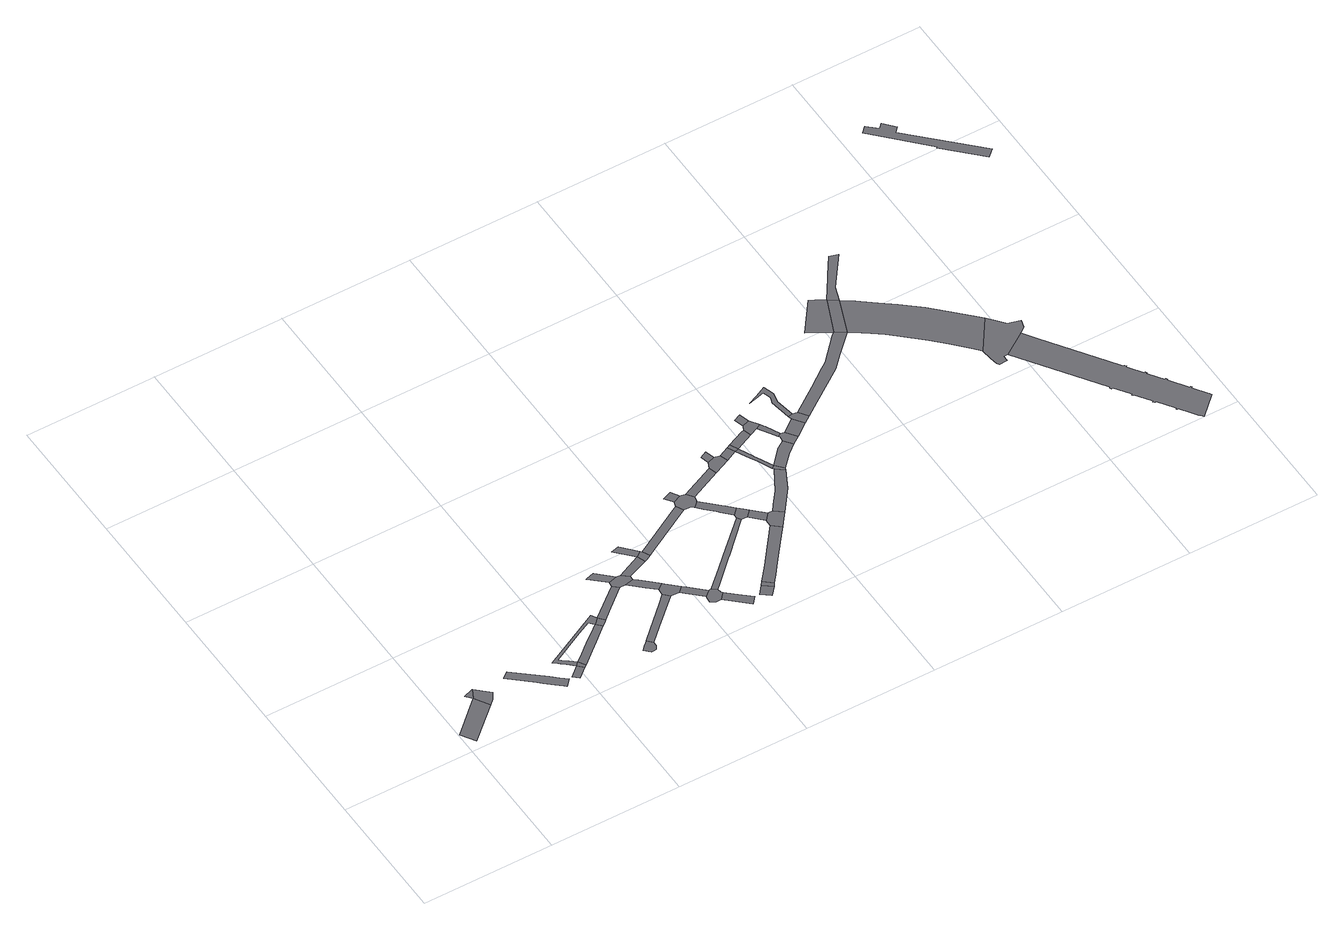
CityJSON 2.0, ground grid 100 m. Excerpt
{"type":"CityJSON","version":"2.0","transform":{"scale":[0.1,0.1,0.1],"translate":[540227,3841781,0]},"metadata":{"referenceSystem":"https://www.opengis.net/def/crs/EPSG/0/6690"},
"CityObjects":{
"road1":{"type":"Road","attributes":{"RoadStructureAttribute.sectionType":"1"},"geometry":[{"type":"MultiSurface","lod":"1","boundaries":[[[0,1,2,3,4]]]}]},
"road2":{"type":"Road","attributes":{"RoadStructureAttribute.sectionType":"1"},"geometry":[{"type":"MultiSurface","lod":"1","boundaries":[[[5,6,0]]]}]},
"road3":{"type":"Road","attributes":{"RoadStructureAttribute.sectionType":"1"},"geometry":[{"type":"MultiSurface","lod":"1","boundaries":[[[5,0,4,7,8]]]}]},
"road4":{"type":"Road","attributes":{"RoadStructureAttribute.sectionType":"1"},"geometry":[{"type":"MultiSurface","lod":"1","boundaries":[[[9,10,11,12,13,14,15,16,17,18,19,20]]]}]},
"road5":{"type":"Road","attributes":{"RoadStructureAttribute.sectionType":"1"},"geometry":[{"type":"MultiSurface","lod":"1","boundaries":[[[21,22,23,24]]]}]},
"road6":{"type":"Road","geometry":[{"type":"MultiSurface","lod":"1","boundaries":[[[25,21,24,26]]]}]},
"road7":{"type":"Road","attributes":{"RoadStructureAttribute.sectionType":"1"},"geometry":[{"type":"MultiSurface","lod":"1","boundaries":[[[27,28,29,30,31,32,21,25,33,34,35,36,37,38,39,40]]]}]},
"road8":{"type":"Road","attributes":{"RoadStructureAttribute.sectionType":"1"},"geometry":[{"type":"MultiSurface","lod":"1","boundaries":[[[39,41,42,43,44,45,25,26,46,47,48,49]]]}]},
"road9":{"type":"Road","geometry":[{"type":"MultiSurface","lod":"1","boundaries":[[[40,39,49,50,51]]]}]},
"road10":{"type":"Road","geometry":[{"type":"MultiSurface","lod":"1","boundaries":[[[52,53,54,55,56,57,58,59,60]]]}]},
"road11":{"type":"Road","attributes":{"RoadStructureAttribute.sectionType":"1"},"geometry":[{"type":"MultiSurface","lod":"1","boundaries":[[[61,40,51,62,63]]]}]},
"road12":{"type":"Road","attributes":{"RoadStructureAttribute.sectionType":"1"},"geometry":[{"type":"MultiSurface","lod":"1","boundaries":[[[64,65,66,52,60,67,68]]]}]},
"road13":{"type":"Road","attributes":{"RoadStructureAttribute.sectionType":"1"},"geometry":[{"type":"MultiSurface","lod":"1","boundaries":[[[69,70,71,72,73,74]]]}]},
"road14":{"type":"Road","geometry":[{"type":"MultiSurface","lod":"1","boundaries":[[[74,73,61,63,75,76,77,78]]]}]},
"road15":{"type":"Road","attributes":{"RoadStructureAttribute.sectionType":"1"},"geometry":[{"type":"MultiSurface","lod":"1","boundaries":[[[79,80,76,75,81,82,83,84]]]}]},
"road16":{"type":"Road","attributes":{"RoadStructureAttribute.sectionType":"1"},"geometry":[{"type":"MultiSurface","lod":"1","boundaries":[[[85,78,77,86]]]}]},
"road17":{"type":"Road","geometry":[{"type":"MultiSurface","lod":"1","boundaries":[[[87,84,83,88,64,68,89,90]]]}]},
"road18":{"type":"Road","attributes":{"RoadStructureAttribute.sectionType":"1"},"geometry":[{"type":"MultiSurface","lod":"1","boundaries":[[[91,92,85,93]]]}]},
"road19":{"type":"Road","attributes":{"RoadStructureAttribute.sectionType":"1"},"geometry":[{"type":"MultiSurface","lod":"1","boundaries":[[[94,90,89,95,96,97]]]}]},
"road20":{"type":"Road","geometry":[{"type":"MultiSurface","lod":"1","boundaries":[[[93,85,86,98,99,100]]]}]},
"road21":{"type":"Road","geometry":[{"type":"MultiSurface","lod":"1","boundaries":[[[101,97,96,102,103,104,105,106,107,108]]]}]},
"road22":{"type":"Road","attributes":{"RoadStructureAttribute.sectionType":"1"},"geometry":[{"type":"MultiSurface","lod":"1","boundaries":[[[109,106,105,110,111,112]]]}]},
"road23":{"type":"Road","attributes":{"RoadStructureAttribute.sectionType":"1"},"geometry":[{"type":"MultiSurface","lod":"1","boundaries":[[[113,100,99,114,115]]]}]},
"road24":{"type":"Road","attributes":{"RoadStructureAttribute.sectionType":"1"},"geometry":[{"type":"MultiSurface","lod":"1","boundaries":[[[116,117,118,119]]]}]},
"road25":{"type":"Road","geometry":[{"type":"MultiSurface","lod":"1","boundaries":[[[120,116,119,121]]]}]},
"road26":{"type":"Road","attributes":{"RoadStructureAttribute.sectionType":"1"},"geometry":[{"type":"MultiSurface","lod":"1","boundaries":[[[122,123,124,101,108,125,126,127,128]]]}]},
"road27":{"type":"Road","attributes":{"RoadStructureAttribute.sectionType":"1"},"geometry":[{"type":"MultiSurface","lod":"1","boundaries":[[[129,130,131,132]]]}]},
"road28":{"type":"Road","geometry":[{"type":"MultiSurface","lod":"1","boundaries":[[[132,131,113,115,133,134,135,136,137]]]}]},
"road29":{"type":"Road","attributes":{"RoadStructureAttribute.sectionType":"1"},"geometry":[{"type":"MultiSurface","lod":"1","boundaries":[[[138,139,140,141,142,120,121,143,144,145,146,147]]]}]},
"road30":{"type":"Road","attributes":{"RoadStructureAttribute.sectionType":"1"},"geometry":[{"type":"MultiSurface","lod":"1","boundaries":[[[148,149,150,135,134,151,152,153,154,155]]]}]},
"road31":{"type":"Road","geometry":[{"type":"MultiSurface","lod":"1","boundaries":[[[156,155,154,122,128,157,158,159]]]}]},
"road32":{"type":"Road","attributes":{"RoadStructureAttribute.sectionType":"1"},"geometry":[{"type":"MultiSurface","lod":"1","boundaries":[[[160,137,136,161]]]}]},
"road33":{"type":"Road","attributes":{"RoadStructureAttribute.sectionType":"1"},"geometry":[{"type":"MultiSurface","lod":"1","boundaries":[[[159,158,162,163]]]}]},
"road34":{"type":"Road","geometry":[{"type":"MultiSurface","lod":"1","boundaries":[[[163,162,138,147,164,165,166]]]}]},
"road35":{"type":"Road","attributes":{"RoadStructureAttribute.sectionType":"1"},"geometry":[{"type":"MultiSurface","lod":"1","boundaries":[[[167,168,169,170]]]}]},
"road36":{"type":"Road","geometry":[{"type":"MultiSurface","lod":"1","boundaries":[[[170,169,160,161,171,172]]]}]},
"road37":{"type":"Road","attributes":{"RoadStructureAttribute.sectionType":"1"},"geometry":[{"type":"MultiSurface","lod":"1","boundaries":[[[173,174,175,176,166,165,177,178,179]]]}]},
"road38":{"type":"Road","attributes":{"RoadStructureAttribute.sectionType":"1"},"geometry":[{"type":"MultiSurface","lod":"1","boundaries":[[[180,172,171,181]]]}]},
"road39":{"type":"Road","geometry":[{"type":"MultiSurface","lod":"1","boundaries":[[[182,180,181,183]]]}]},
"road40":{"type":"Road","attributes":{"RoadStructureAttribute.sectionType":"1"},"geometry":[{"type":"MultiSurface","lod":"1","boundaries":[[[184,185,186,183,181,187,188,189,190,191,192]]]}]},
"road41":{"type":"Road","geometry":[{"type":"MultiSurface","lod":"1","boundaries":[[[192,191,173,179,193]]]}]},
"road42":{"type":"Road","attributes":{"RoadStructureAttribute.sectionType":"1"},"geometry":[{"type":"MultiSurface","lod":"1","boundaries":[[[194,195,182,183,196]]]}]},
"road43":{"type":"Road","attributes":{"RoadStructureAttribute.sectionType":"1"},"geometry":[{"type":"MultiSurface","lod":"1","boundaries":[[[197,198,199,192,193,200,201,202,203]]]}]},
"road44":{"type":"Road","geometry":[{"type":"MultiSurface","lod":"1","boundaries":[[[204,205,194,196,206,207]]]}]},
"road45":{"type":"Road","attributes":{"RoadStructureAttribute.sectionType":"1"},"geometry":[{"type":"MultiSurface","lod":"1","boundaries":[[[208,209,205,204]]]}]},
"road46":{"type":"Road","attributes":{"RoadStructureAttribute.sectionType":"1"},"geometry":[{"type":"MultiSurface","lod":"1","boundaries":[[[210,211,207,206,212,213,214,215]]]}]},
"road47":{"type":"Road","geometry":[{"type":"MultiSurface","lod":"1","boundaries":[[[215,214,216,197,203,217,218]]]}]},
"road48":{"type":"Road","attributes":{"RoadStructureAttribute.sectionType":"1"},"geometry":[{"type":"MultiSurface","lod":"1","boundaries":[[[219,218,217,220,221]]]}]},
"road49":{"type":"Road","attributes":{"RoadStructureAttribute.sectionType":"1"},"geometry":[{"type":"MultiSurface","lod":"1","boundaries":[[[222,223,224,225,226,227,228,229,230,231,232,233,234]]]}]},
"road50":{"type":"Road","geometry":[{"type":"MultiSurface","lod":"1","boundaries":[[[234,233,219,221,235,236]]]}]},
"road51":{"type":"Road","attributes":{"RoadStructureAttribute.sectionType":"1"},"geometry":[{"type":"MultiSurface","lod":"1","boundaries":[[[237,238,239,240,241,236,235,242,243,244,245]]]}]},
"road52":{"type":"Road","attributes":{"function":"2","RoadStructureAttribute.sectionType":"1"},"geometry":[{"type":"MultiSurface","lod":"1","boundaries":[[[246,247,248,237,249]]]}]},
"road53":{"type":"Road","geometry":[{"type":"MultiSurface","lod":"1","boundaries":[[[249,237,245,250]]]}]},
"road54":{"type":"Road","attributes":{"RoadStructureAttribute.sectionType":"1"},"geometry":[{"type":"MultiSurface","lod":"1","boundaries":[[[251,252,253,254,255,249,250]]]}]},
"road55":{"type":"Road","attributes":{"function":"2","RoadStructureAttribute.sectionType":"1"},"geometry":[{"type":"MultiSurface","lod":"1","boundaries":[[[256,257,258,259,260,261,250,245,262,263,264,265,266,267,268,269,270]]]}]},
"road56":{"type":"Road","geometry":[{"type":"MultiSurface","lod":"1","boundaries":[[[271,272,273,270,269,274,275,276,277,278,279,280,281,282,283]]]}]},
"road57":{"type":"Road","attributes":{"function":"2","RoadStructureAttribute.sectionType":"7"},"geometry":[{"type":"MultiSurface","lod":"1","boundaries":[[[284,285,286,287,288,289,290,291,292,293,294,295,296,297,298,299,300,301,302,303,304,305,306,307,280,279,308,309,310,311,312,313,314,315,316,317,318,319,320,321,322,323,324,325,326,327,328,329,330]]]}]},
"road58":{"type":"Road","geometry":[{"type":"MultiSurface","lod":"1","boundaries":[[[331,332,333,334,335,336,337,338,339,340]]]}]}
},
"vertices":[
[258,405,0],[9,171,0],[77,65,0],[103,90,0],[327,294,0],
[298,479,0],[220,449,0],
[364,328,0],[399,380,0],
[844,262,0],[794,306,0],[770,327,0],[648,433,0],[577,490,0],[530,452,0],[699,302,0],[727,277,0],[788,223,0],[833,183,0],[849,168,0],[895,218,0],
[1002,292,0],[922,224,0],[963,187,0],[1037,250,0],
[1026,317,0],[1058,267,0],
[1323,630,0],[1199,566,0],[878,401,0],[907,375,0],[921,363,0],[951,337,0],[978,356,0],[951,377,0],[939,387,0],[921,401,0],[1171,531,0],[1271,582,0],[1304,547,0],[1346,588,0],
[1269,518,0],[1227,483,0],[1161,429,0],[1130,403,0],[1084,365,0],[1158,352,0],[1226,409,0],[1320,488,0],[1340,505,0],
[1364,525,0],[1384,543,0],
[1513,238,0],[1500,224,0],[1475,201,0],[1451,177,0],[1491,137,0],[1506,137,0],[1526,137,0],[1548,167,0],[1547,202,0],
[1577,778,0],[1447,597,0],[1617,743,0],
[1826,540,0],[1762,477,0],[1591,312,0],[1652,299,0],[1867,498,0],
[1538,945,0],[1478,927,0],[1468,924,0],[1472,920,0],[1584,818,0],[1651,836,0],
[1662,743,0],[1732,759,0],[1731,792,0],[1681,831,0],
[1829,669,0],[1758,735,0],[1700,709,0],[1766,649,0],[1831,590,0],[1876,626,0],
[1865,915,0],[1889,855,0],
[1887,615,0],[1830,584,0],[1932,494,0],[1971,536,0],
[1804,1060,0],[1744,1044,0],[1903,949,0],
[1996,513,0],[1962,466,0],[2066,370,0],[2108,408,0],
[1903,861,0],[1944,883,0],[1915,936,0],
[2130,411,0],[2064,360,0],[2059,317,0],[2094,293,0],[2136,296,0],[2178,342,0],[2168,351,0],[2163,381,0],
[2251,276,0],[2207,228,0],[2293,147,0],[2337,198,0],
[2323,1170,0],[1988,907,0],[2351,1113,0],
[2427,262,0],[2375,198,0],[2442,143,0],[2495,207,0],
[2449,288,0],[2514,235,0],
[2613,865,0],[2357,625,0],[2269,542,0],[2190,408,0],[2381,593,0],[2386,598,0],[2631,841,0],
[2359,1298,0],[2294,1270,0],[2337,1210,0],[2397,1238,0],
[2408,1111,0],[2424,1094,0],[2465,1134,0],[2475,1176,0],[2437,1226,0],
[2765,689,0],[2667,563,0],[2566,432,0],[2562,427,0],[2525,382,0],[2560,293,0],[2626,377,0],[2665,426,0],[2798,595,0],[2831,637,0],
[2604,998,0],[2585,1017,0],[2526,1075,0],[2468,1049,0],[2531,985,0],[2547,968,0],[2613,900,0],[2657,946,0],
[2691,912,0],[2651,840,0],[2678,839,0],[2722,883,0],
[2696,1344,0],[2714,1285,0],
[2769,744,0],[2811,795,0],
[2875,693,0],[2914,745,0],[2851,793,0],
[2754,1484,0],[2702,1459,0],[2720,1394,0],[2773,1414,0],
[2837,1341,0],[2818,1402,0],
[3058,1110,0],[3005,1016,0],[2960,936,0],[2881,836,0],[3042,912,0],[3080,987,0],[3119,1065,0],
[2896,1438,0],[2923,1381,0],
[2923,1451,0],[2950,1391,0],
[3014,1263,0],[3009,1273,0],[3003,1286,0],[2977,1274,0],[2985,1259,0],[2992,1247,0],[3007,1217,0],[3051,1123,0],[3075,1140,0],
[3126,1078,0],
[3071,1515,0],[3052,1510,0],[3090,1456,0],
[3241,1296,0],[3175,1251,0],[3172,1248,0],[3217,1174,0],[3232,1187,0],[3257,1209,0],[3289,1233,0],
[3146,1568,0],[3089,1552,0],[3154,1486,0],[3190,1503,0],
[3123,1650,0],[3068,1625,0],
[3212,1469,0],[3209,1474,0],[3169,1462,0],[3185,1435,0],[3238,1349,0],[3263,1364,0],
[3246,1337,0],[3350,1278,0],[3293,1354,0],
[3397,1433,0],[3386,1305,0],[3454,1355,0],
[3400,1620,0],[3417,1691,0],[3408,1720,0],[3391,1773,0],[3304,1732,0],[3235,1699,0],[3296,1715,0],[3362,1733,0],[3378,1682,0],[3382,1670,0],[3365,1628,0],[3391,1468,0],[3424,1473,0],
[3511,1396,0],[3462,1464,0],
[4049,1954,0],[4025,1929,0],[3859,1753,0],[3809,1715,0],[3663,1608,0],[3617,1473,0],[3885,1665,0],[3976,1759,0],[4127,1905,0],
[4101,2267,0],[4061,2289,0],[3883,2048,0],[4164,2225,0],
[4235,2179,0],
[4273,2294,0],[4451,2536,0],[4386,2555,0],[4290,2412,0],[4275,2389,0],
[4796,1712,0],[4685,1821,0],[4547,1942,0],[4439,2026,0],[4348,2099,0],[4323,2119,0],[4204,1850,0],[4220,1839,0],[4334,1755,0],[4409,1686,0],[4551,1552,0],[4647,1455,0],[4763,1329,0],[4803,1285,0],[4971,1531,0],
[5119,1400,0],[5074,1410,0],[5036,1455,0],[4813,1200,0],[4820,1140,0],[4835,1122,0],[4897,1126,0],[4894,1168,0],[4927,1168,0],[5103,1289,0],[5123,1305,0],[5148,1325,0],[5167,1384,0],
[5883,142,0],[5888,146,0],[5878,160,0],[5870,173,0],[5807,266,0],[5813,271,0],[5807,279,0],[5801,275,0],[5706,412,0],[5712,417,0],[5703,430,0],[5696,425,0],[5619,536,0],[5626,540,0],[5619,550,0],[5612,546,0],[5536,657,0],[5544,664,0],[5533,678,0],[5526,673,0],[5518,683,0],[5516,686,0],[5511,693,0],[5171,1191,0],[5345,561,0],[5347,559,0],[5340,553,0],[5350,538,0],[5358,543,0],[5440,427,0],[5433,421,0],[5438,413,0],[5446,417,0],[5467,387,0],[5526,301,0],[5519,296,0],[5529,281,0],[5538,286,0],[5622,165,0],[5617,161,0],[5623,152,0],[5628,155,0],[5688,74,0],[5716,30,0],[5719,32,0],[5740,2,0],[5884,141,0],
[5358,3274,0],[5393,3309,0],[5319,3391,0],[5287,3357,0],[5212,3429,0],[5169,3382,0],[5523,3017,0],[5516,3009,0],[5768,2753,0],[5823,2807,0]
]}
